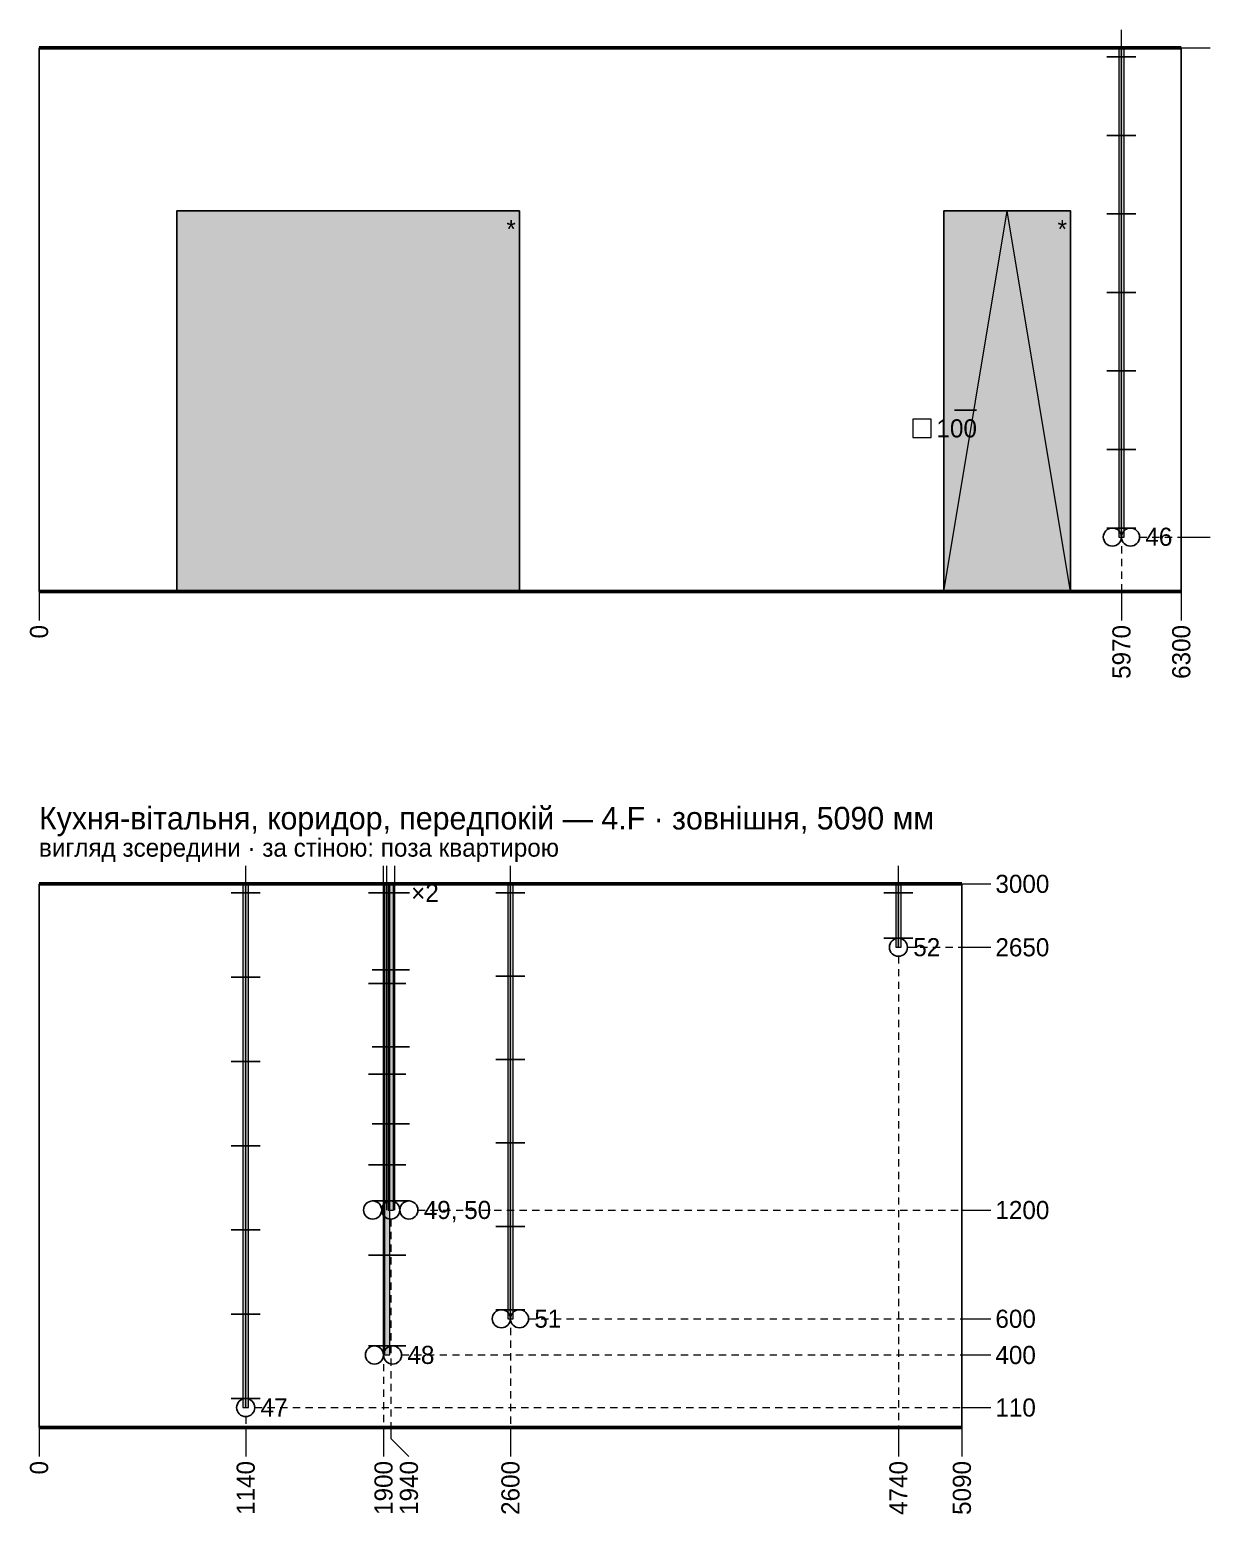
# Paper-space layout '09 Розгортки (продовження)' of a CAD drawing. Header units: millimetres. Extents: x 0 to 841, y 0 to 594.
# Drawn here: x 173.3 to 303.6, y 301.9 to 465.8 of the extents above; entities that cross this region are included whole.
import ezdxf
from ezdxf.enums import TextEntityAlignment as Align

# ---------------------------------------------------------------- set-up
doc = ezdxf.new("R2010")
doc.units = ezdxf.units.MM
doc.layers.add('E-ELEV', color=7, linetype='Continuous')
doc.styles.add('PLEX_LIGHT', font='IBMPlexSans-Light.ttf')

psp = doc.layouts.new('09 Розгортки (продовження)')

# ---------------------------------------------------------------- hatches: boundary and pattern name
at = {"layer": 'E-ELEV', "true_color": 0xe4ded3}
h = psp.add_hatch(color=7, dxfattribs=at)
h.dxf.hatch_style = 1
h.paths.add_polyline_path([(293.46, 409.76), (294.06, 409.76), (294.06, 463.76), (293.46, 463.76)])
at = {"layer": 'E-ELEV', "true_color": 0xffffff}
h = psp.add_hatch(color=7, dxfattribs=at)
h.dxf.hatch_style = 1
h.paths.add_polyline_path([(189.56, 403.76), (227.36, 403.76), (227.36, 445.76), (189.56, 445.76)])
h = psp.add_hatch(color=7, dxfattribs=at)
h.dxf.hatch_style = 1
h.paths.add_polyline_path([(274.16, 403.76), (288.16, 403.76), (288.16, 445.76), (274.16, 445.76)])
at = {"layer": 'E-ELEV', "true_color": 0xe4ded3}
h = psp.add_hatch(color=7, dxfattribs=at)
h.dxf.hatch_style = 1
h.paths.add_polyline_path([(196.86, 313.69), (197.46, 313.69), (197.46, 371.49), (196.86, 371.49)])
h = psp.add_hatch(color=7, dxfattribs=at)
h.dxf.hatch_style = 1
h.paths.add_polyline_path([(212.46, 319.49), (213.06, 319.49), (213.06, 371.49), (212.46, 371.49)])
at = {"layer": 'E-ELEV', "true_color": 0xcfe3f3}
h = psp.add_hatch(color=7, dxfattribs=at)
h.dxf.hatch_style = 1
h.paths.add_polyline_path([(212.86, 335.49), (213.46, 335.49), (213.46, 371.49), (212.86, 371.49)])
at = {"layer": 'E-ELEV', "true_color": 0xe4ded3}
h = psp.add_hatch(color=7, dxfattribs=at)
h.dxf.hatch_style = 1
h.paths.add_polyline_path([(226.06, 323.49), (226.66, 323.49), (226.66, 371.49), (226.06, 371.49)])
h = psp.add_hatch(color=7, dxfattribs=at)
h.dxf.hatch_style = 1
h.paths.add_polyline_path([(268.86, 364.49), (269.46, 364.49), (269.46, 371.49), (268.86, 371.49)])

# ---------------------------------------------------------------- linework, layer by layer
at = {"layer": 'E-ELEV', "lineweight": 15, "true_color": 0x76b7b2}
for p, q in [((293.76, 409.76), (293.76, 465.76)), ((197.16, 313.69), (197.16, 373.49)), ((212.36, 319.49), (212.36, 373.49)), ((212.71, 335.49), (212.71, 373.49)), ((226.36, 323.49), (226.36, 373.49))]:
    psp.add_line(p, q, dxfattribs=at)
at = {"layer": 'E-ELEV', "lineweight": 50, "true_color": 0x29251f}
for p, q in [((174.36, 463.76), (300.36, 463.76)), ((174.36, 403.76), (300.36, 403.76)), ((174.36, 371.49), (276.16, 371.49)), ((174.36, 311.49), (276.16, 311.49))]:
    psp.add_line(p, q, dxfattribs=at)
at = {"layer": 'E-ELEV', "lineweight": 25, "true_color": 0x29251f}
for p, q in [((174.36, 403.76), (174.36, 463.76)), ((300.36, 403.76), (300.36, 463.76)), ((275.36, 423.76), (277.76, 423.76)), ((174.36, 311.49), (174.36, 371.49)), ((276.16, 311.49), (276.16, 371.49))]:
    psp.add_line(p, q, dxfattribs=at)
at = {"layer": 'E-ELEV', "lineweight": 13, "true_color": 0x29251f}
for p, q in [((300.36, 463.76), (301.56, 463.76)), ((301.56, 463.76), (303.56, 463.76)), ((300.36, 409.76), (301.56, 409.76)), ((301.56, 409.76), (303.56, 409.76)), ((174.36, 403.76), (174.36, 402.56)), ((293.76, 403.76), (293.76, 402.56)), ((300.36, 403.76), (300.36, 402.56)), ((174.36, 402.56), (174.36, 400.56)), ((293.76, 402.56), (293.76, 400.56)), ((300.36, 402.56), (300.36, 400.56)), ((276.16, 371.49), (277.36, 371.49)), ((277.36, 371.49), (279.36, 371.49)), ((276.16, 364.49), (277.36, 364.49)), ((277.36, 364.49), (279.36, 364.49)), ((276.16, 335.49), (277.36, 335.49)), ((277.36, 335.49), (279.36, 335.49)), ((276.16, 323.49), (277.36, 323.49)), ((277.36, 323.49), (279.36, 323.49)), ((276.16, 319.49), (277.36, 319.49)), ((277.36, 319.49), (279.36, 319.49)), ((276.16, 313.69), (277.36, 313.69)), ((277.36, 313.69), (279.36, 313.69)), ((174.36, 311.49), (174.36, 310.29)), ((197.16, 311.49), (197.16, 310.29)), ((212.36, 311.49), (212.36, 310.29)), ((213.16, 311.49), (213.16, 310.29)), ((226.36, 311.49), (226.36, 310.29)), ((269.16, 311.49), (269.16, 310.29)), ((276.16, 311.49), (276.16, 310.29)), ((174.36, 310.29), (174.36, 308.29)), ((197.16, 310.29), (197.16, 308.29)), ((212.36, 310.29), (212.36, 308.29)), ((213.16, 310.29), (215.16, 308.29)), ((226.36, 310.29), (226.36, 308.29)), ((269.16, 310.29), (269.16, 308.29)), ((276.16, 310.29), (276.16, 308.29))]:
    psp.add_line(p, q, dxfattribs=at)
at = {"layer": 'E-ELEV', "lineweight": 25, "true_color": 0x29251f, "transparency": 33554559}
for p, q in [((292.16, 462.76), (295.36, 462.76)), ((292.16, 454.1), (295.36, 454.1)), ((292.16, 445.43), (295.36, 445.43)), ((292.16, 436.76), (295.36, 436.76)), ((292.16, 428.1), (295.36, 428.1)), ((292.16, 419.43), (295.36, 419.43)), ((292.16, 410.76), (295.36, 410.76)), ((195.56, 370.49), (198.76, 370.49)), ((210.71, 370.49), (214.81, 370.49)), ((211.11, 370.49), (215.21, 370.49)), ((224.76, 370.49), (227.96, 370.49)), ((267.56, 370.49), (270.76, 370.49)), ((267.56, 365.49), (270.76, 365.49)), ((195.56, 361.19), (198.76, 361.19)), ((210.71, 360.49), (214.81, 360.49)), ((211.11, 361.99), (215.21, 361.99)), ((224.76, 361.29), (227.96, 361.29)), ((211.11, 353.49), (215.21, 353.49)), ((195.56, 351.89), (198.76, 351.89)), ((224.76, 352.09), (227.96, 352.09)), ((210.71, 350.49), (214.81, 350.49)), ((211.11, 344.99), (215.21, 344.99)), ((195.56, 342.59), (198.76, 342.59)), ((224.76, 342.89), (227.96, 342.89)), ((210.71, 340.49), (214.81, 340.49)), ((211.11, 336.49), (215.21, 336.49)), ((195.56, 333.29), (198.76, 333.29)), ((224.76, 333.69), (227.96, 333.69)), ((210.71, 330.49), (214.81, 330.49)), ((224.76, 324.49), (227.96, 324.49)), ((195.56, 323.99), (198.76, 323.99)), ((210.71, 320.49), (214.81, 320.49)), ((195.56, 314.69), (198.76, 314.69))]:
    psp.add_line(p, q, dxfattribs=at)
at = {"layer": 'E-ELEV', "lineweight": 13, "true_color": 0xd9d3c8}
for p in [(274.16, 403.76), (288.16, 403.76)]:
    psp.add_line(p, (281.16, 445.76), dxfattribs=at)
at = {"layer": 'E-ELEV', "lineweight": 13, "true_color": 0x9a9288}
for p, q in [((295.76, 409.76), (296.56, 409.76)), ((297.16, 409.76), (297.96, 409.76)), ((298.56, 409.76), (299.36, 409.76)), ((299.96, 409.76), (300.36, 409.76)), ((293.76, 408.76), (293.76, 407.96)), ((293.76, 407.36), (293.76, 406.56)), ((293.76, 405.96), (293.76, 405.16)), ((293.76, 404.56), (293.76, 403.76)), ((270.16, 364.49), (270.96, 364.49)), ((271.56, 364.49), (272.36, 364.49)), ((272.96, 364.49), (273.76, 364.49)), ((274.36, 364.49), (275.16, 364.49)), ((275.76, 364.49), (276.16, 364.49)), ((269.16, 363.49), (269.16, 362.69)), ((269.16, 362.09), (269.16, 361.29)), ((269.16, 360.69), (269.16, 359.89)), ((269.16, 359.29), (269.16, 358.49)), ((269.16, 357.89), (269.16, 357.09)), ((269.16, 356.49), (269.16, 355.69)), ((269.16, 355.09), (269.16, 354.29)), ((269.16, 353.69), (269.16, 352.89)), ((269.16, 352.29), (269.16, 351.49)), ((269.16, 350.89), (269.16, 350.09)), ((269.16, 349.49), (269.16, 348.69)), ((269.16, 348.09), (269.16, 347.29)), ((269.16, 346.69), (269.16, 345.89)), ((269.16, 345.29), (269.16, 344.49)), ((269.16, 343.89), (269.16, 343.09)), ((269.16, 342.49), (269.16, 341.69)), ((269.16, 341.09), (269.16, 340.29)), ((269.16, 339.69), (269.16, 338.89)), ((269.16, 338.29), (269.16, 337.49)), ((269.16, 336.89), (269.16, 336.09)), ((213.16, 334.49), (213.16, 333.69)), ((213.16, 334.49), (213.16, 333.69)), ((216.16, 335.49), (216.96, 335.49)), ((216.16, 335.49), (216.96, 335.49)), ((217.56, 335.49), (218.36, 335.49)), ((217.56, 335.49), (218.36, 335.49)), ((218.96, 335.49), (219.76, 335.49)), ((218.96, 335.49), (219.76, 335.49)), ((220.36, 335.49), (221.16, 335.49)), ((220.36, 335.49), (221.16, 335.49)), ((221.76, 335.49), (222.56, 335.49)), ((221.76, 335.49), (222.56, 335.49)), ((223.16, 335.49), (223.96, 335.49)), ((223.16, 335.49), (223.96, 335.49)), ((224.56, 335.49), (225.36, 335.49)), ((224.56, 335.49), (225.36, 335.49)), ((225.96, 335.49), (226.76, 335.49)), ((225.96, 335.49), (226.76, 335.49)), ((227.36, 335.49), (228.16, 335.49)), ((227.36, 335.49), (228.16, 335.49)), ((228.76, 335.49), (229.56, 335.49)), ((228.76, 335.49), (229.56, 335.49)), ((230.16, 335.49), (230.96, 335.49)), ((230.16, 335.49), (230.96, 335.49)), ((231.56, 335.49), (232.36, 335.49)), ((231.56, 335.49), (232.36, 335.49)), ((232.96, 335.49), (233.76, 335.49)), ((232.96, 335.49), (233.76, 335.49)), ((234.36, 335.49), (235.16, 335.49)), ((234.36, 335.49), (235.16, 335.49)), ((235.76, 335.49), (236.56, 335.49)), ((235.76, 335.49), (236.56, 335.49)), ((237.16, 335.49), (237.96, 335.49)), ((237.16, 335.49), (237.96, 335.49)), ((238.56, 335.49), (239.36, 335.49)), ((238.56, 335.49), (239.36, 335.49)), ((239.96, 335.49), (240.76, 335.49)), ((239.96, 335.49), (240.76, 335.49)), ((241.36, 335.49), (242.16, 335.49)), ((241.36, 335.49), (242.16, 335.49)), ((242.76, 335.49), (243.56, 335.49)), ((242.76, 335.49), (243.56, 335.49)), ((244.16, 335.49), (244.96, 335.49)), ((244.16, 335.49), (244.96, 335.49)), ((245.56, 335.49), (246.36, 335.49)), ((245.56, 335.49), (246.36, 335.49)), ((246.96, 335.49), (247.76, 335.49)), ((246.96, 335.49), (247.76, 335.49)), ((248.36, 335.49), (249.16, 335.49)), ((248.36, 335.49), (249.16, 335.49)), ((249.76, 335.49), (250.56, 335.49)), ((249.76, 335.49), (250.56, 335.49)), ((251.16, 335.49), (251.96, 335.49)), ((251.16, 335.49), (251.96, 335.49)), ((252.56, 335.49), (253.36, 335.49)), ((252.56, 335.49), (253.36, 335.49)), ((253.96, 335.49), (254.76, 335.49)), ((253.96, 335.49), (254.76, 335.49)), ((255.36, 335.49), (256.16, 335.49)), ((255.36, 335.49), (256.16, 335.49)), ((256.76, 335.49), (257.56, 335.49)), ((256.76, 335.49), (257.56, 335.49)), ((258.16, 335.49), (258.96, 335.49)), ((258.16, 335.49), (258.96, 335.49)), ((259.56, 335.49), (260.36, 335.49)), ((259.56, 335.49), (260.36, 335.49)), ((260.96, 335.49), (261.76, 335.49)), ((260.96, 335.49), (261.76, 335.49)), ((262.36, 335.49), (263.16, 335.49)), ((262.36, 335.49), (263.16, 335.49)), ((263.76, 335.49), (264.56, 335.49)), ((263.76, 335.49), (264.56, 335.49)), ((265.16, 335.49), (265.96, 335.49)), ((265.16, 335.49), (265.96, 335.49)), ((266.56, 335.49), (267.36, 335.49)), ((266.56, 335.49), (267.36, 335.49)), ((267.96, 335.49), (268.76, 335.49)), ((267.96, 335.49), (268.76, 335.49)), ((269.16, 335.49), (269.16, 334.69)), ((269.36, 335.49), (270.16, 335.49)), ((269.36, 335.49), (270.16, 335.49)), ((270.76, 335.49), (271.56, 335.49)), ((270.76, 335.49), (271.56, 335.49)), ((272.16, 335.49), (272.96, 335.49)), ((272.16, 335.49), (272.96, 335.49)), ((273.56, 335.49), (274.36, 335.49)), ((273.56, 335.49), (274.36, 335.49)), ((274.96, 335.49), (275.76, 335.49)), ((274.96, 335.49), (275.76, 335.49)), ((213.16, 333.09), (213.16, 332.29)), ((213.16, 333.09), (213.16, 332.29)), ((269.16, 334.09), (269.16, 333.29)), ((269.16, 332.69), (269.16, 331.89)), ((213.16, 331.69), (213.16, 330.89)), ((213.16, 331.69), (213.16, 330.89)), ((269.16, 331.29), (269.16, 330.49)), ((213.16, 330.29), (213.16, 329.49)), ((213.16, 330.29), (213.16, 329.49)), ((269.16, 329.89), (269.16, 329.09)), ((213.16, 328.89), (213.16, 328.09)), ((213.16, 328.89), (213.16, 328.09)), ((269.16, 328.49), (269.16, 327.69)), ((213.16, 327.49), (213.16, 326.69)), ((213.16, 327.49), (213.16, 326.69)), ((213.16, 326.09), (213.16, 325.29)), ((213.16, 326.09), (213.16, 325.29)), ((269.16, 327.09), (269.16, 326.29)), ((213.16, 324.69), (213.16, 323.89)), ((213.16, 324.69), (213.16, 323.89)), ((269.16, 325.69), (269.16, 324.89)), ((213.16, 323.29), (213.16, 322.49)), ((213.16, 323.29), (213.16, 322.49)), ((228.36, 323.49), (229.16, 323.49)), ((229.76, 323.49), (230.56, 323.49)), ((231.16, 323.49), (231.96, 323.49)), ((232.56, 323.49), (233.36, 323.49)), ((233.96, 323.49), (234.76, 323.49)), ((235.36, 323.49), (236.16, 323.49)), ((236.76, 323.49), (237.56, 323.49)), ((238.16, 323.49), (238.96, 323.49)), ((239.56, 323.49), (240.36, 323.49)), ((240.96, 323.49), (241.76, 323.49)), ((242.36, 323.49), (243.16, 323.49)), ((243.76, 323.49), (244.56, 323.49)), ((245.16, 323.49), (245.96, 323.49)), ((246.56, 323.49), (247.36, 323.49)), ((247.96, 323.49), (248.76, 323.49)), ((249.36, 323.49), (250.16, 323.49)), ((250.76, 323.49), (251.56, 323.49)), ((252.16, 323.49), (252.96, 323.49)), ((253.56, 323.49), (254.36, 323.49)), ((254.96, 323.49), (255.76, 323.49)), ((256.36, 323.49), (257.16, 323.49)), ((257.76, 323.49), (258.56, 323.49)), ((259.16, 323.49), (259.96, 323.49)), ((260.56, 323.49), (261.36, 323.49)), ((261.96, 323.49), (262.76, 323.49)), ((263.36, 323.49), (264.16, 323.49)), ((264.76, 323.49), (265.56, 323.49)), ((266.16, 323.49), (266.96, 323.49)), ((267.56, 323.49), (268.36, 323.49)), ((268.96, 323.49), (269.76, 323.49)), ((269.16, 324.29), (269.16, 323.49)), ((269.16, 322.89), (269.16, 322.09)), ((270.36, 323.49), (271.16, 323.49)), ((271.76, 323.49), (272.56, 323.49)), ((273.16, 323.49), (273.96, 323.49)), ((274.56, 323.49), (275.36, 323.49)), ((275.96, 323.49), (276.16, 323.49)), ((213.16, 321.89), (213.16, 321.09)), ((213.16, 321.89), (213.16, 321.09)), ((226.36, 322.49), (226.36, 321.69)), ((269.16, 321.49), (269.16, 320.69)), ((213.16, 320.49), (213.16, 319.69)), ((213.16, 320.49), (213.16, 319.69)), ((226.36, 321.09), (226.36, 320.29)), ((226.36, 319.69), (226.36, 318.89)), ((269.16, 320.09), (269.16, 319.29)), ((212.36, 318.49), (212.36, 317.69)), ((213.16, 319.09), (213.16, 318.29)), ((213.16, 319.09), (213.16, 318.29)), ((214.36, 319.49), (215.16, 319.49)), ((215.76, 319.49), (216.56, 319.49)), ((217.16, 319.49), (217.96, 319.49)), ((218.56, 319.49), (219.36, 319.49)), ((219.96, 319.49), (220.76, 319.49)), ((221.36, 319.49), (222.16, 319.49)), ((222.76, 319.49), (223.56, 319.49)), ((224.16, 319.49), (224.96, 319.49)), ((225.56, 319.49), (226.36, 319.49)), ((226.36, 318.29), (226.36, 317.49)), ((226.96, 319.49), (227.76, 319.49)), ((228.36, 319.49), (229.16, 319.49)), ((229.76, 319.49), (230.56, 319.49)), ((231.16, 319.49), (231.96, 319.49)), ((232.56, 319.49), (233.36, 319.49)), ((233.96, 319.49), (234.76, 319.49)), ((235.36, 319.49), (236.16, 319.49)), ((236.76, 319.49), (237.56, 319.49)), ((238.16, 319.49), (238.96, 319.49)), ((239.56, 319.49), (240.36, 319.49)), ((240.96, 319.49), (241.76, 319.49)), ((242.36, 319.49), (243.16, 319.49)), ((243.76, 319.49), (244.56, 319.49)), ((245.16, 319.49), (245.96, 319.49)), ((246.56, 319.49), (247.36, 319.49)), ((247.96, 319.49), (248.76, 319.49)), ((249.36, 319.49), (250.16, 319.49)), ((250.76, 319.49), (251.56, 319.49)), ((252.16, 319.49), (252.96, 319.49)), ((253.56, 319.49), (254.36, 319.49)), ((254.96, 319.49), (255.76, 319.49)), ((256.36, 319.49), (257.16, 319.49)), ((257.76, 319.49), (258.56, 319.49)), ((259.16, 319.49), (259.96, 319.49)), ((260.56, 319.49), (261.36, 319.49)), ((261.96, 319.49), (262.76, 319.49)), ((263.36, 319.49), (264.16, 319.49)), ((264.76, 319.49), (265.56, 319.49)), ((266.16, 319.49), (266.96, 319.49)), ((267.56, 319.49), (268.36, 319.49)), ((268.96, 319.49), (269.76, 319.49)), ((269.16, 318.69), (269.16, 317.89)), ((270.36, 319.49), (271.16, 319.49)), ((271.76, 319.49), (272.56, 319.49)), ((273.16, 319.49), (273.96, 319.49)), ((274.56, 319.49), (275.36, 319.49)), ((275.96, 319.49), (276.16, 319.49)), ((212.36, 317.09), (212.36, 316.29)), ((213.16, 317.69), (213.16, 316.89)), ((213.16, 317.69), (213.16, 316.89)), ((213.16, 316.29), (213.16, 315.49)), ((213.16, 316.29), (213.16, 315.49)), ((226.36, 316.89), (226.36, 316.09)), ((269.16, 317.29), (269.16, 316.49)), ((212.36, 315.69), (212.36, 314.89)), ((213.16, 314.89), (213.16, 314.09)), ((213.16, 314.89), (213.16, 314.09)), ((226.36, 315.49), (226.36, 314.69)), ((269.16, 315.89), (269.16, 315.09)), ((198.16, 313.69), (198.96, 313.69)), ((199.56, 313.69), (200.36, 313.69)), ((200.96, 313.69), (201.76, 313.69)), ((202.36, 313.69), (203.16, 313.69)), ((203.76, 313.69), (204.56, 313.69)), ((205.16, 313.69), (205.96, 313.69)), ((206.56, 313.69), (207.36, 313.69)), ((207.96, 313.69), (208.76, 313.69)), ((209.36, 313.69), (210.16, 313.69)), ((210.76, 313.69), (211.56, 313.69)), ((212.16, 313.69), (212.96, 313.69)), ((212.36, 314.29), (212.36, 313.49)), ((213.16, 313.49), (213.16, 312.69)), ((213.16, 313.49), (213.16, 312.69)), ((213.56, 313.69), (214.36, 313.69)), ((214.96, 313.69), (215.76, 313.69)), ((216.36, 313.69), (217.16, 313.69)), ((217.76, 313.69), (218.56, 313.69)), ((219.16, 313.69), (219.96, 313.69)), ((220.56, 313.69), (221.36, 313.69)), ((221.96, 313.69), (222.76, 313.69)), ((223.36, 313.69), (224.16, 313.69)), ((224.76, 313.69), (225.56, 313.69)), ((226.16, 313.69), (226.96, 313.69)), ((226.36, 314.09), (226.36, 313.29)), ((227.56, 313.69), (228.36, 313.69)), ((228.96, 313.69), (229.76, 313.69)), ((230.36, 313.69), (231.16, 313.69)), ((231.76, 313.69), (232.56, 313.69)), ((233.16, 313.69), (233.96, 313.69)), ((234.56, 313.69), (235.36, 313.69)), ((235.96, 313.69), (236.76, 313.69)), ((237.36, 313.69), (238.16, 313.69)), ((238.76, 313.69), (239.56, 313.69)), ((240.16, 313.69), (240.96, 313.69)), ((241.56, 313.69), (242.36, 313.69)), ((242.96, 313.69), (243.76, 313.69)), ((244.36, 313.69), (245.16, 313.69)), ((245.76, 313.69), (246.56, 313.69)), ((247.16, 313.69), (247.96, 313.69)), ((248.56, 313.69), (249.36, 313.69)), ((249.96, 313.69), (250.76, 313.69)), ((251.36, 313.69), (252.16, 313.69)), ((252.76, 313.69), (253.56, 313.69)), ((254.16, 313.69), (254.96, 313.69)), ((255.56, 313.69), (256.36, 313.69)), ((256.96, 313.69), (257.76, 313.69)), ((258.36, 313.69), (259.16, 313.69)), ((259.76, 313.69), (260.56, 313.69)), ((261.16, 313.69), (261.96, 313.69)), ((262.56, 313.69), (263.36, 313.69)), ((263.96, 313.69), (264.76, 313.69)), ((265.36, 313.69), (266.16, 313.69)), ((266.76, 313.69), (267.56, 313.69)), ((268.16, 313.69), (268.96, 313.69)), ((269.16, 314.49), (269.16, 313.69)), ((269.16, 313.09), (269.16, 312.29)), ((269.56, 313.69), (270.36, 313.69)), ((270.96, 313.69), (271.76, 313.69)), ((272.36, 313.69), (273.16, 313.69)), ((273.76, 313.69), (274.56, 313.69)), ((275.16, 313.69), (275.96, 313.69)), ((197.16, 312.69), (197.16, 311.89)), ((212.36, 312.89), (212.36, 312.09)), ((213.16, 312.09), (213.16, 311.49)), ((213.16, 312.09), (213.16, 311.49)), ((226.36, 312.69), (226.36, 311.89)), ((269.16, 311.69), (269.16, 311.49))]:
    psp.add_line(p, q, dxfattribs=at)
at = {"layer": 'E-ELEV', "lineweight": 15, "true_color": 0x29251f}
psp.add_line((213.61, 335.49), (213.61, 373.49), dxfattribs=at)
at = {"layer": 'E-ELEV', "lineweight": 15, "true_color": 0xf28e2b}
psp.add_line((269.16, 364.49), (269.16, 373.49), dxfattribs=at)
at = {"layer": 'E-ELEV', "lineweight": 13, "true_color": 0x9a9288}
for points in [[(293.46, 409.76), (294.06, 409.76), (294.06, 463.76), (293.46, 463.76)], [(196.86, 313.69), (197.46, 313.69), (197.46, 371.49), (196.86, 371.49)], [(212.46, 319.49), (213.06, 319.49), (213.06, 371.49), (212.46, 371.49)], [(212.86, 335.49), (213.46, 335.49), (213.46, 371.49), (212.86, 371.49)], [(226.06, 323.49), (226.66, 323.49), (226.66, 371.49), (226.06, 371.49)], [(268.86, 364.49), (269.46, 364.49), (269.46, 371.49), (268.86, 371.49)]]:
    psp.add_lwpolyline(points, close=True, dxfattribs=at)
at = {"layer": 'E-ELEV', "lineweight": 25, "true_color": 0x9a9288}
for points in [[(189.56, 403.76), (227.36, 403.76), (227.36, 445.76), (189.56, 445.76)], [(274.16, 403.76), (288.16, 403.76), (288.16, 445.76), (274.16, 445.76)]]:
    psp.add_lwpolyline(points, close=True, dxfattribs=at)
at = {"layer": 'E-ELEV', "lineweight": 13, "true_color": 0xb0a99d}
psp.add_lwpolyline([(270.76, 420.76), (272.76, 420.76), (272.76, 422.76), (270.76, 422.76)], close=True, dxfattribs=at)
at = {"layer": 'E-ELEV', "lineweight": 25, "true_color": 0x29251f}
for centre in [(292.76, 409.76), (294.76, 409.76), (269.16, 364.49), (211.16, 335.49), (213.16, 335.49), (225.36, 323.49), (227.36, 323.49), (211.36, 319.49), (213.36, 319.49), (197.16, 313.69)]:
    psp.add_circle(centre, 1, dxfattribs=at)
at = {"layer": 'E-ELEV', "lineweight": 25, "true_color": 0x1f6fb2}
psp.add_circle((215.16, 335.49), 1, dxfattribs=at)

# ---------------------------------------------------------------- texts
at = {"layer": 'E-ELEV', "true_color": 0x29251f, "style": 'PLEX_LIGHT'}
for p in [(226.96, 443.76), (287.76, 443.76)]:
    psp.add_text('*', height=2, dxfattribs=at).set_placement(p, align=Align.MIDDLE_RIGHT)
at = {"layer": 'E-ELEV', "true_color": 0xb0a99d, "style": 'PLEX_LIGHT'}
psp.add_text('100', height=2, dxfattribs=at).set_placement((273.36, 421.76), align=Align.MIDDLE_LEFT)
at = {"layer": 'E-ELEV', "true_color": 0x29251f, "style": 'PLEX_LIGHT'}
for s, height, p in [('46', 2, (296.4, 409.8)), ('Кухня-вітальня, коридор, передпокій — 4.F · зовнішня, 5090 мм', 2.5, (174.36, 378.74)), ('вигляд зсередини · за стіною: поза квартирою', 2, (174.36, 375.49)), ('3000', 2, (279.86, 371.49)), ('×2', 2, (215.41, 370.49)), ('52', 2, (270.8, 364.5)), ('2650', 2, (279.86, 364.49)), ('49, 50', 2, (216.8, 335.5)), ('1200', 2, (279.86, 335.49)), ('51', 2, (229, 323.5)), ('600', 2, (279.86, 323.49)), ('48', 2, (215, 319.5)), ('400', 2, (279.86, 319.49)), ('47', 2, (198.8, 313.7)), ('110', 2, (279.86, 313.69))]:
    psp.add_text(s, height=height, dxfattribs=at).set_placement(p, align=Align.MIDDLE_LEFT)
for s, p in [('0', (174.36, 400.06)), ('5970', (293.76, 400.06)), ('6300', (300.36, 400.06)), ('0', (174.36, 307.79)), ('1140', (197.16, 307.79)), ('1900', (212.36, 307.79)), ('1940', (215.16, 307.79)), ('2600', (226.36, 307.79)), ('4740', (269.16, 307.79)), ('5090', (276.16, 307.79))]:
    psp.add_text(s, height=2, rotation=90, dxfattribs=at).set_placement(p, align=Align.MIDDLE_RIGHT)

doc.saveas('drawing.dxf')
